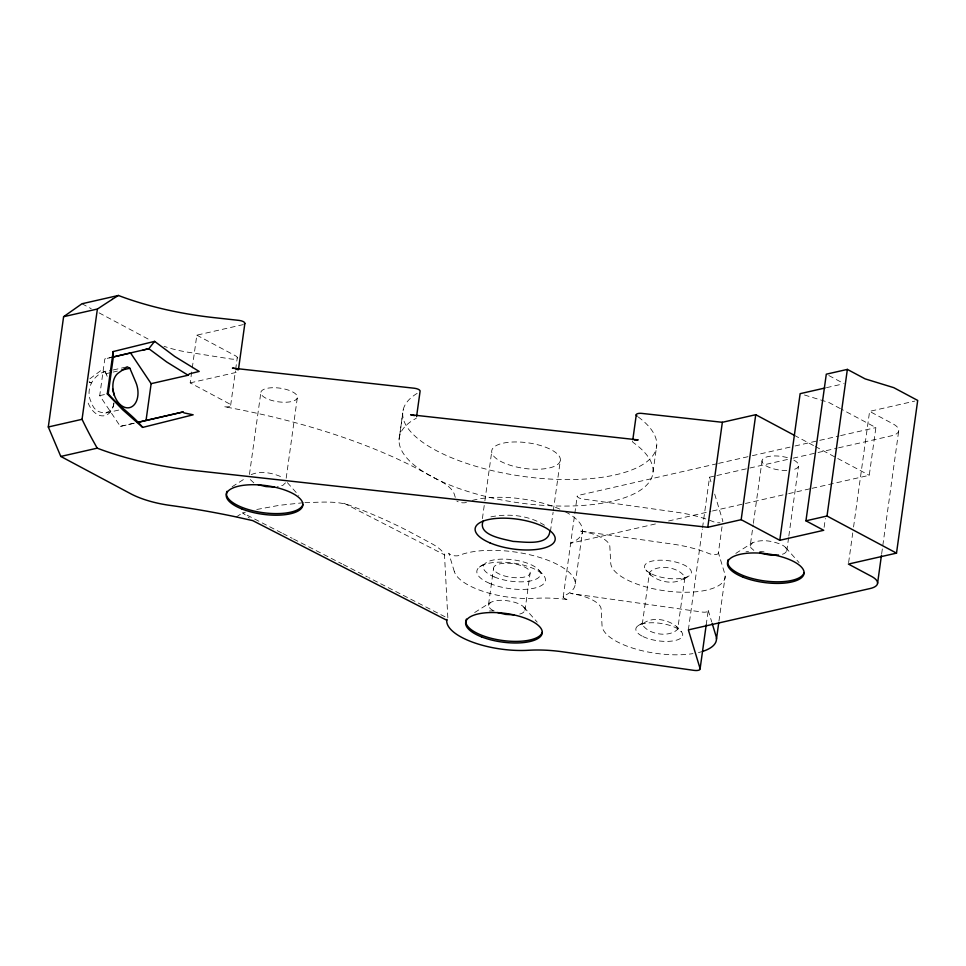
<?xml version="1.0" encoding="UTF-8"?>
<svg xmlns="http://www.w3.org/2000/svg" width="966" height="966" viewBox="0 0 966 966"><rect width="100%" height="100%" fill="white"/><g stroke="black" fill="none" stroke-linecap="round" stroke-linejoin="round"><path stroke-width="0.72" stroke-dasharray="4.83 3.62" d="M519.768 614.002C522.944 613.736 526.989 610.234 523.898 607.216A18.463 6.883 7.9 0 0 514.661 602.289C506.896 600.272 498.082 598.968 490.547 602.434L472.797 613.724M782.388 554.23C785.382 553.784 788.546 550.294 785.72 547.65A18.463 6.883 7.9 0 0 781.096 544.462C772.184 540.851 761.462 538.956 752.369 542.868L734.619 554.158M134.383 423.193L120.327 426.38L99.715 395.649L104.811 358.917L110.522 357.589L104.811 358.917M455.276 497.357L454.418 494.556A57.694 21.518 7.9 0 0 439.916 480.79L421.164 470.756A344.089 128.345 7.9 0 0 224.027 406.674A5.772 2.149 7.9 0 0 229.98 406.275A5.772 2.149 7.9 0 0 229.184 403.691L190.193 382.874L192.065 369.459M192.27 367.961L196.822 335.154L243.046 324.648M230.669 405.249L235.438 370.956M235.644 369.471L237.298 357.541M249.457 474.475L260.82 392.679M286.19 478.23L297.286 398.016A18.463 6.883 7.9 0 0 272.038 387.74A18.463 6.883 7.9 0 0 268.053 399.187A18.463 6.883 7.9 0 0 297.286 398.016M399.03 439.916L402.713 413.4M399.61 435.92L403.281 409.403M493.228 610.681L490.124 608.544L488.434 605.247L493.578 568.189M524.961 610.488L530.056 573.526A18.463 6.883 7.9 0 0 504.795 563.25A18.463 6.883 7.9 0 0 500.811 574.698A18.463 6.883 7.9 0 0 530.056 573.526M563.202 597.109L577.185 496.379M575.229 583.911L582.583 530.889M653.028 472.072L656.711 445.567M642.269 624.362L649.49 572.403C657.882 563.866 679.001 566.861 684.93 577.233L677.721 629.192C669.414 637.898 648.138 634.626 642.269 624.362C652.521 614.799 673.628 620.124 681.32 631.679M688.36 629.892L702.342 529.078M702.548 527.593L709.551 477.192L715.408 475.852M706.194 624.942L708.223 610.367A5.772 2.149 7.9 0 1 702.197 612.07L570.628 593.474A32.711 12.196 7.9 0 1 601.166 609.148L602.047 625.702A57.694 21.518 7.9 0 0 633.853 648.488A57.694 21.518 7.9 0 0 692.984 653.62M718.402 552.745A5.772 2.149 7.9 0 1 715.577 554.544A5.772 2.149 7.9 0 1 709.273 553.651A69.226 25.816 7.9 0 0 671.95 544.003L579.31 530.914A32.711 12.196 7.9 0 1 609.848 546.587L610.729 563.142A57.694 21.518 7.9 0 0 671.913 591.639A57.694 21.518 7.9 0 0 724.754 573.719L718.402 552.745L722.013 526.724M718.958 621.15L725.164 576.461M753.83 550.366L750.968 547.855L750.256 545.669L753.154 524.852M753.359 523.367L762.029 460.891M786.783 550.91L788.63 537.543M788.836 536.058L798.496 466.24M824.119 527.339L825.35 518.452M848.619 562.586L852.737 532.942M853.558 527.013L869.605 411.371L914.79 401.095M812.104 488.313L869.255 475.308L875.884 427.588L841.857 409.427M881.668 553.747L898.742 430.703M482.396 518.633L484.678 502.272M484.884 500.786L491.718 451.714M550.439 531.481L553.107 512.258M553.313 510.785L560.316 460.528A34.619 12.908 7.9 0 0 510.845 442.114A34.619 12.908 7.9 0 0 506.993 464.163A34.619 12.908 7.9 0 0 560.316 460.528M113.903 402.798C113.082 416.418 95.03 415.308 91.891 403.486C83.39 388.779 95.054 370.558 111.839 370.28M488.434 605.247L490.547 602.434M750.256 545.669L752.369 542.868M684.93 577.233C674.679 586.797 653.571 581.472 645.892 569.928M285.489 482.843L282.845 485.355L277.339 486.804M89.935 378.744L101.454 370.111L105.463 372.248L107.311 376.197M236.32 516.955L242.587 512.849L245.424 512.161M479.365 567.09L485.403 563.238M232.13 486.743L246.089 477.868M683.276 579.576L689.193 575.821M638.007 625.775L643.924 622.019M251.16 474.644C260.252 470.732 270.975 472.64 279.874 476.238A18.463 6.883 7.9 0 1 283.328 478.327M99.715 395.649L105.391 394.333M120.327 426.38L134.612 423.048M105.789 413.05L119.929 409.789M113.227 369.966L125.737 367.116M111.79 372.381L106.224 373.637L103.495 372.188M113.179 372.055L117.345 371.113M190.193 382.874L236.416 372.357A5.772 2.149 7.9 0 0 238.155 370.521M826.485 387.668L842.593 384.009M717.098 463.716L577.318 495.63A5.772 2.149 7.9 0 0 582.619 498.951L676.357 512.185A69.226 25.816 7.9 0 1 706.979 519.346M718.571 463.378L750.908 456.024M752.381 455.686L793.545 446.316M795.018 445.978L839.128 435.944M840.601 435.618L875.884 427.588M490.897 516.87C509.686 513.043 531.107 515.566 546.937 526.905M716.881 475.526L791.637 458.512M793.11 458.174L816.56 452.837M818.033 452.511L837.087 448.176M838.548 447.838L891.328 435.835A23.075 8.609 7.9 0 0 892.777 423.736L869.605 411.371M655.419 523.958L570.809 543.206L571.51 542.747A64.613 24.102 7.9 0 0 565.001 511.594M668.544 520.976L710.988 511.316M712.449 510.978L787.193 493.976M788.654 493.638L810.643 488.639M256.775 509.48L279.21 505.327L303.602 502.694M304.918 502.622C319.565 502.417 334.973 500.557 349.064 505.109A344.089 128.345 7.9 0 1 412.482 533.317L431.234 543.363A57.694 21.518 7.9 0 1 444.469 554.327L447.862 618.252L368.71 577.608M804.437 394.985L828.78 402.436L840.553 408.727M89.15 381.896L91.154 382.669M89.114 381.993L91.058 382.947M344.041 503.262L444.879 555.039M281.492 532.821L242.587 512.849L249.373 518.03M282.845 533.51L292.227 538.34M293.567 539.028L329.792 557.624M331.145 558.312L341.867 563.83M343.22 564.518L367.358 576.907M828.828 375.545L844.055 383.671M794.354 435.316L814.072 445.845M815.376 446.546L869.255 475.308M196.822 335.154L235.801 355.971A5.772 2.149 7.9 0 1 236.61 358.555A5.772 2.149 7.9 0 1 230.645 358.954L191.268 352.699A57.694 21.518 7.9 0 1 164.003 346.275M81.989 303.747L91.19 308.661M99.087 312.875L150.382 340.249M253.841 482.891L249.192 478.532M785.72 547.65L799.051 562.574M523.898 607.216L537.217 622.152M287.361 482.626L298.784 495.425M538.883 570.109L543.544 575.338M650.529 575.12L649.49 572.403M676.671 626.475L677.721 629.192M105.463 372.248L107.19 376.317M709.551 477.192L711.266 482.831M714.683 494.121L722.81 520.94A5.772 2.149 7.9 0 1 722.653 521.749M708.223 610.367L711.713 621.887M700.99 651.893A57.694 21.518 7.9 0 1 698.466 652.557M709.551 520.251A69.226 25.816 7.9 0 1 713.693 521.845A5.772 2.149 7.9 0 0 719.984 522.739M472.362 500.412A64.613 24.102 7.9 0 1 560.461 509.396M466.445 502.405A5.772 2.149 7.9 0 1 456.833 501.064M489.388 610.983A38.652 14.418 7.9 0 1 496.391 611.007M745.981 551.803A38.652 14.418 7.9 0 1 748.541 551.562M759.65 551.501A38.652 14.418 7.9 0 1 764.034 551.84M793.847 460.13A18.463 6.883 7.9 0 1 793.4 469.621M786.807 470.466A18.463 6.883 7.9 0 1 762.102 460.408A18.463 6.883 7.9 0 1 789.765 458.379M638.26 416.986A128.08 47.769 7.9 0 1 532.858 477.615A128.08 47.769 7.9 0 1 418.085 392.812M632.621 441.112A5.772 2.149 7.9 0 0 633.455 442.682A128.08 47.769 7.9 0 1 610.415 501.656A128.08 47.769 7.9 0 1 446.038 483.471A128.08 47.769 7.9 0 1 415.706 418.592A5.772 2.149 7.9 0 0 416.382 417.952M113.903 403.486A20.769 13.717 77.2 0 1 101.78 415.851A20.769 13.717 77.2 0 1 87.423 401.035M454.334 571.594L448.767 553.18A5.772 2.149 7.9 0 0 453.018 555.535A5.772 2.149 7.9 0 0 459.091 555.426A64.613 24.102 7.9 0 1 547.855 560.244A64.613 24.102 7.9 0 1 564.156 595.768A5.772 2.149 7.9 0 0 563.77 597.918A5.772 2.149 7.9 0 0 568.648 599.693A70.18 26.179 7.9 0 0 535.756 598.316A57.694 21.518 7.9 0 1 454.334 571.594M651.7 573.997A23.655 8.827 7.9 0 0 690.726 574.359A23.655 8.827 7.9 0 0 661.396 560.195A23.655 8.827 7.9 0 0 651.7 573.997M643.018 636.558A23.655 8.827 7.9 0 0 682.044 636.92A23.655 8.827 7.9 0 0 652.714 622.756A23.655 8.827 7.9 0 0 643.018 636.558M489.859 583.464A34.619 12.908 7.9 0 0 545.126 581.725A34.619 12.908 7.9 0 0 498.48 562.188A34.619 12.908 7.9 0 0 489.859 583.464M494.145 576.883A28.847 10.759 7.9 0 0 540.199 575.434A28.847 10.759 7.9 0 0 501.33 559.145A28.847 10.759 7.9 0 0 494.145 576.883"/><path stroke-width="1.45" d="M706.194 624.942L700.121 668.689A5.772 2.149 7.9 0 1 694.107 670.392L562.538 651.796A70.18 26.179 7.9 0 0 528.547 650.275A57.694 21.518 7.9 0 1 446.751 620.232L252.766 520.626L236.32 516.955A344.089 128.345 7.9 0 0 170.076 505.399A57.694 21.518 7.9 0 1 130.507 493.65L60.798 456.447L48.3 426.984L63.599 316.703L81.989 303.747L118.395 295.463A162.155 60.484 7.9 0 0 213.377 317.56L239.049 320.398A5.772 2.149 7.9 0 1 244.241 324.19M700.121 668.689L688.36 629.892L870.137 588.523A23.075 8.609 7.9 0 0 871.586 576.436L848.414 564.072L896.508 553.132L917.7 400.431L893.755 387.656L865.125 378.877L847.363 369.398L826.292 374.192L805.946 520.819L823.708 530.298L779.791 540.296L741.176 519.684L707.776 527.279L192.186 470.261A162.155 60.484 7.9 0 1 97.204 448.164L92.651 440.001A319.963 231.804 54.8 0 1 82.05 419.316L97.385 309.023L63.599 316.703M137.474 422.384L183.033 411.975L183.987 412.88L193.164 414.8L142.678 427.407L122.718 409.813L107.286 393.874L113.155 351.576L154.62 341.36L174.81 356.514L199.177 371.451L189.396 373.83L188.129 375.243L151.143 383.659L130.531 352.916L111.947 357.251M142.678 427.407C132.62 414.885 118.468 406.191 108.24 393.669L113.324 356.997L113.155 351.576M146.047 420.391L151.143 383.659M238.433 369.785L244.845 323.55M416.588 416.479L420.065 391.447A5.772 2.149 7.9 0 0 414.293 388.235L232.432 368.118A5.772 2.149 7.9 0 1 234.376 368.457M632.827 439.639L636.304 414.607M707.776 527.279L722.351 422.299L755.738 414.704L794.354 435.316M716.482 639.021L718.752 622.635M741.176 519.684L755.738 414.704M779.791 540.296L800.138 393.669L825.024 388.006M805.946 520.819L827.017 516.025L847.363 369.398M877.563 583.392L881.463 555.233M446.751 620.232L447.017 619.399M483.169 520.94C477.204 535.418 503.866 539.028 513.079 541.407C523.5 541.781 548.893 546.358 549.883 530.974M154.62 341.36L148.836 348.69L143.028 350.09M112.165 299.375L118.395 295.463M113.324 356.997L131.702 352.723M138.609 422.239L183.033 411.975M130.531 352.916L148.836 348.69L166.695 361.972L188.129 375.243M121.523 370.159L129.867 368.263L135.832 382.319A18.463 12.196 77.2 0 1 132.499 406.312A18.463 12.196 77.2 0 1 115.026 396.99A18.463 12.196 77.2 0 1 118.359 372.997L127.138 366.802L129.867 368.263M48.3 426.984L82.086 419.304M60.798 456.447L97.204 448.164M107.286 393.874L108.24 393.669M778.548 555.027L770.204 555.136L759.711 553.047M274.416 487.057L266.036 486.574L258.2 484.739M513.803 614.847L505.568 614.388L497.587 612.529M722.351 422.299L641.835 413.4A5.772 2.149 7.9 0 0 636.92 413.955A5.772 2.149 7.9 0 0 637.125 416.165M827.017 516.025L896.508 553.132M112.599 388.875L114.169 395.275M712.147 623.324L716.072 636.28A57.694 21.518 7.9 0 1 702.185 651.543M542.3 632.187A38.652 14.418 7.9 0 1 498.794 639.915A38.652 14.418 7.9 0 1 466.445 619.085M236.115 369.024A5.772 2.149 7.9 0 1 237.419 369.736M97.542 308.987A319.963 62.947 -23 0 1 112.322 299.351M302.913 504.397A38.652 14.418 7.9 0 1 259.407 512.125A38.652 14.418 7.9 0 1 227.046 491.296M804.123 572.621A38.652 14.418 7.9 0 1 760.616 580.337A38.652 14.418 7.9 0 1 728.267 559.507M634.493 440.013A5.772 2.149 7.9 0 1 638.164 439.904L410.61 414.74A5.772 2.149 7.9 0 1 414.342 415.67M481.491 636.86A38.652 14.418 7.9 0 0 542.083 633.781A38.652 14.418 7.9 0 0 488.265 612.625A38.652 14.418 7.9 0 0 481.491 636.86M743.313 577.282A38.652 14.418 7.9 0 0 803.905 574.202A38.652 14.418 7.9 0 0 750.087 553.047A38.652 14.418 7.9 0 0 743.313 577.282M242.104 509.07A38.652 14.418 7.9 0 0 302.696 505.991A38.652 14.418 7.9 0 0 248.878 484.823A38.652 14.418 7.9 0 0 242.104 509.07M489.955 542.868A40.379 15.058 7.9 0 0 554.726 541.153A40.379 15.058 7.9 0 0 500.799 518.187A40.379 15.058 7.9 0 0 489.955 542.868"/></g></svg>
